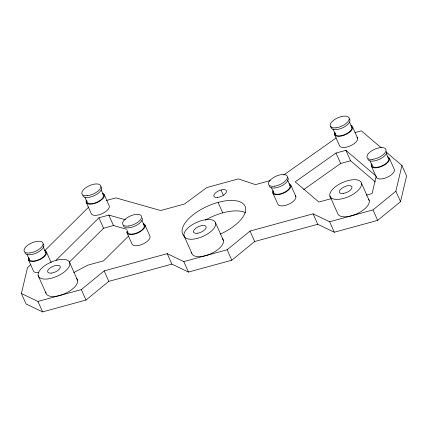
<?xml version="1.0" encoding="UTF-8"?>
<svg xmlns="http://www.w3.org/2000/svg" width="428" height="428" viewBox="0 0 428 428"><rect width="100%" height="100%" fill="white"/><g stroke="black" fill="none" stroke-linecap="round" stroke-linejoin="round"><path stroke-width="0.64" d="M386.709 152.491L401.94 165.481L406.6 175.935L400.517 201.674L377.656 220.377L334.3 232.217L317.742 224.283L254.676 241.51L231.816 260.213L188.459 272.058L171.901 264.124L108.835 281.351L85.974 300.055L42.618 311.9L26.06 303.96L21.4 293.512L27.483 267.773L30.789 264.499M400.517 201.674L395.857 191.22L401.94 165.481M44.951 250.466L88.858 206.965M56.1 260.219L98.922 217.799L108.824 215.091L125.377 219.767M69.149 262.359L103.576 228.247L113.484 225.54L126.849 229.322M128.437 236.186L103.539 260.861L87.772 265.167L73.76 272.54M21.4 293.512L37.958 301.446L81.32 289.601L104.175 270.897L167.241 253.67L183.799 261.61L188.459 272.058M183.799 261.61L227.161 249.765L250.016 231.061L313.082 213.834L329.64 221.768L334.3 232.217M329.64 221.768L373.002 209.923L395.857 191.22M283.694 175.02L336.092 137.971M366.347 195.131L372.076 193.563L376.191 176.159L345.904 150.33L335.996 153.037L295.229 181.863L318.881 202.032L331.491 198.587M303.687 189.625L340.656 163.485L350.559 160.778L375.292 181.868M106.412 200.475L115.908 197.88L160.644 210.528L184.511 204.006L206.847 187.523L238.38 178.909L255.463 184.623L270.298 180.573M354.994 132.573L361.323 130.84L381.123 147.73M389.437 158.467L394.407 169.616A9.817 4.408 -24 0 1 386.521 177.62A9.817 4.408 -24 0 1 376.271 177.042L371.301 165.893M386.324 153.566L388.651 158.793M370.017 160.928L372.087 165.572M352.629 127.004L357.599 138.153M349.515 122.103L351.843 127.325M361.43 183.088A17.077 7.672 -24 0 1 339.548 199.239A17.077 7.672 -24 0 1 335.991 186.314A17.077 7.672 -24 0 1 361.43 183.088L369.193 200.507M373.002 209.923L377.656 220.377M345.904 150.33L350.559 160.778M332.952 128.882L335.279 134.108M334.493 134.429L339.463 145.579A9.817 4.408 -24 0 0 350.885 145.632A9.817 4.408 -24 0 0 356.984 137.169M335.996 153.037L340.656 163.485M329.886 196.008L337.649 213.422A17.077 7.672 -24 0 0 357.011 213.759A17.077 7.672 -24 0 0 368.487 199.175M313.082 213.834L317.742 224.283M290.896 185.388L295.866 196.532M287.52 179.904L290.109 185.709M271.48 187.844L273.546 192.493M272.759 192.814L277.729 203.963A9.817 4.408 -24 0 0 289.151 204.017A9.817 4.408 -24 0 0 295.25 195.548M250.016 231.061L254.676 241.51M221.014 189.979L223.341 195.2M218.077 202.407L222.731 212.86M215.589 222.929A17.077 7.672 -24 0 1 193.707 239.081A17.077 7.672 -24 0 1 190.15 226.155A17.077 7.672 -24 0 1 215.589 222.929L223.352 240.349M227.161 249.765L231.816 260.213M184.045 235.844L191.808 253.264M167.241 253.67L171.901 264.124M145.055 225.224L150.025 236.374A9.817 4.408 -24 0 1 142.139 244.377A9.817 4.408 -24 0 1 131.888 243.799L126.918 232.65M141.941 220.324L144.268 225.551M104.309 194.836L109.274 205.986A9.817 4.408 -24 0 1 101.388 213.989A9.817 4.408 -24 0 1 91.137 213.411L86.167 202.267M101.19 189.936L103.517 195.163M108.824 215.091L113.484 225.54M98.922 217.799L103.576 228.247M84.888 197.297L86.959 201.941M104.175 270.897L108.835 281.351M69.748 262.771A17.077 7.672 -24 0 1 47.866 278.917A17.077 7.672 -24 0 1 44.309 265.991A17.077 7.672 -24 0 1 69.748 262.771L77.511 280.185M81.32 289.601L85.974 300.055M46.513 252.146L51.221 262.706M43.137 246.662L45.726 252.466M38.204 275.685L45.967 293.105M27.092 254.601L29.163 259.25M28.376 259.571L33.347 270.721A9.817 4.408 -24 0 0 38.9 272.577M37.958 301.446L42.618 311.9M184.468 236.507A34.149 15.338 -24 0 1 203.6 208.099A34.149 15.338 -24 0 1 244.565 205.333A34.149 15.338 -24 0 1 220.329 234.084M205.312 220.163A34.149 15.338 -24 0 1 245.576 212.695M289.547 184.81A8.967 4.029 -24 0 1 282.908 193.017A8.967 4.029 -24 0 1 273.551 191.359M287.546 177.229A10.245 4.601 -24 0 1 281.18 186.068A10.245 4.601 -24 0 1 269.26 186.009M289.093 183.74A9.817 4.408 -24 0 1 283.4 193.226A9.817 4.408 -24 0 1 273.112 190.653M388.089 157.895A8.967 4.029 -24 0 1 381.45 166.101A8.967 4.029 -24 0 1 372.093 164.443M386.73 151.341A10.245 4.601 -24 0 1 378.496 159.692A10.245 4.601 -24 0 1 367.802 159.088M387.634 156.819A9.817 4.408 -24 0 1 381.942 166.305A9.817 4.408 -24 0 1 371.654 163.731M351.281 126.431A8.967 4.029 -24 0 1 344.642 134.633A8.967 4.029 -24 0 1 335.285 132.98M349.28 118.85A10.245 4.601 -24 0 1 341.688 128.229A10.245 4.601 -24 0 1 330.999 126.335M350.826 125.356A9.817 4.408 -24 0 1 345.134 134.841A9.817 4.408 -24 0 1 334.846 132.268M143.706 224.652A8.967 4.029 -24 0 1 137.067 232.859A8.967 4.029 -24 0 1 127.71 231.2M142.347 218.098A10.245 4.601 -24 0 1 134.114 226.449A10.245 4.601 -24 0 1 123.419 225.845M143.252 223.577A9.817 4.408 -24 0 1 137.559 233.062A9.817 4.408 -24 0 1 127.271 230.489M45.165 251.568A8.967 4.029 -24 0 1 38.525 259.775A8.967 4.029 -24 0 1 29.168 258.116M43.164 243.987A10.245 4.601 -24 0 1 36.797 252.825A10.245 4.601 -24 0 1 24.878 252.766M44.71 250.498A9.817 4.408 -24 0 1 39.018 259.983A9.817 4.408 -24 0 1 28.73 257.41M102.955 194.264A8.967 4.029 -24 0 1 96.316 202.471A8.967 4.029 -24 0 1 86.959 200.812M100.954 186.683A10.245 4.601 -24 0 1 94.588 195.516A10.245 4.601 -24 0 1 82.668 195.462M102.501 193.189A9.817 4.408 -24 0 1 96.814 202.679A9.817 4.408 -24 0 1 86.52 200.101M222.282 238.637A17.077 7.672 -24 0 1 210.662 253.831A17.077 7.672 -24 0 1 191.674 252.236M76.441 278.473A17.077 7.672 -24 0 1 64.821 293.667A17.077 7.672 -24 0 1 45.833 292.073M217.729 197.404A6.832 3.066 -24 0 0 226.482 190.947A6.832 3.066 -24 0 0 216.306 192.236A6.832 3.066 -24 0 0 217.729 197.404M274.284 186.207A10.245 4.601 -24 0 0 287.413 176.518A10.245 4.601 -24 0 0 272.149 178.449A10.245 4.601 -24 0 0 274.284 186.207M372.825 159.286A10.245 4.601 -24 0 0 385.954 149.597A10.245 4.601 -24 0 0 370.691 151.533A10.245 4.601 -24 0 0 372.825 159.286M336.017 127.822A10.245 4.601 -24 0 0 349.146 118.133A10.245 4.601 -24 0 0 333.883 120.07A10.245 4.601 -24 0 0 336.017 127.822M128.443 226.043A10.245 4.601 -24 0 0 141.566 216.354A10.245 4.601 -24 0 0 126.308 218.291A10.245 4.601 -24 0 0 128.443 226.043M29.901 252.964A10.245 4.601 -24 0 0 43.03 243.275A10.245 4.601 -24 0 0 27.767 245.207A10.245 4.601 -24 0 0 29.901 252.964M87.692 195.66A10.245 4.601 -24 0 0 100.821 185.966A10.245 4.601 -24 0 0 85.557 187.903A10.245 4.601 -24 0 0 87.692 195.66M197.372 233.265A6.832 3.066 -24 0 0 206.125 226.803A6.832 3.066 -24 0 0 195.949 228.092A6.832 3.066 -24 0 0 197.372 233.265M51.531 273.101A6.832 3.066 -24 0 0 60.284 266.644A6.832 3.066 -24 0 0 50.108 267.933A6.832 3.066 -24 0 0 51.531 273.101M343.213 193.424A6.832 3.066 -24 0 0 351.966 186.966A6.832 3.066 -24 0 0 341.79 188.256A6.832 3.066 -24 0 0 343.213 193.424"/></g></svg>
